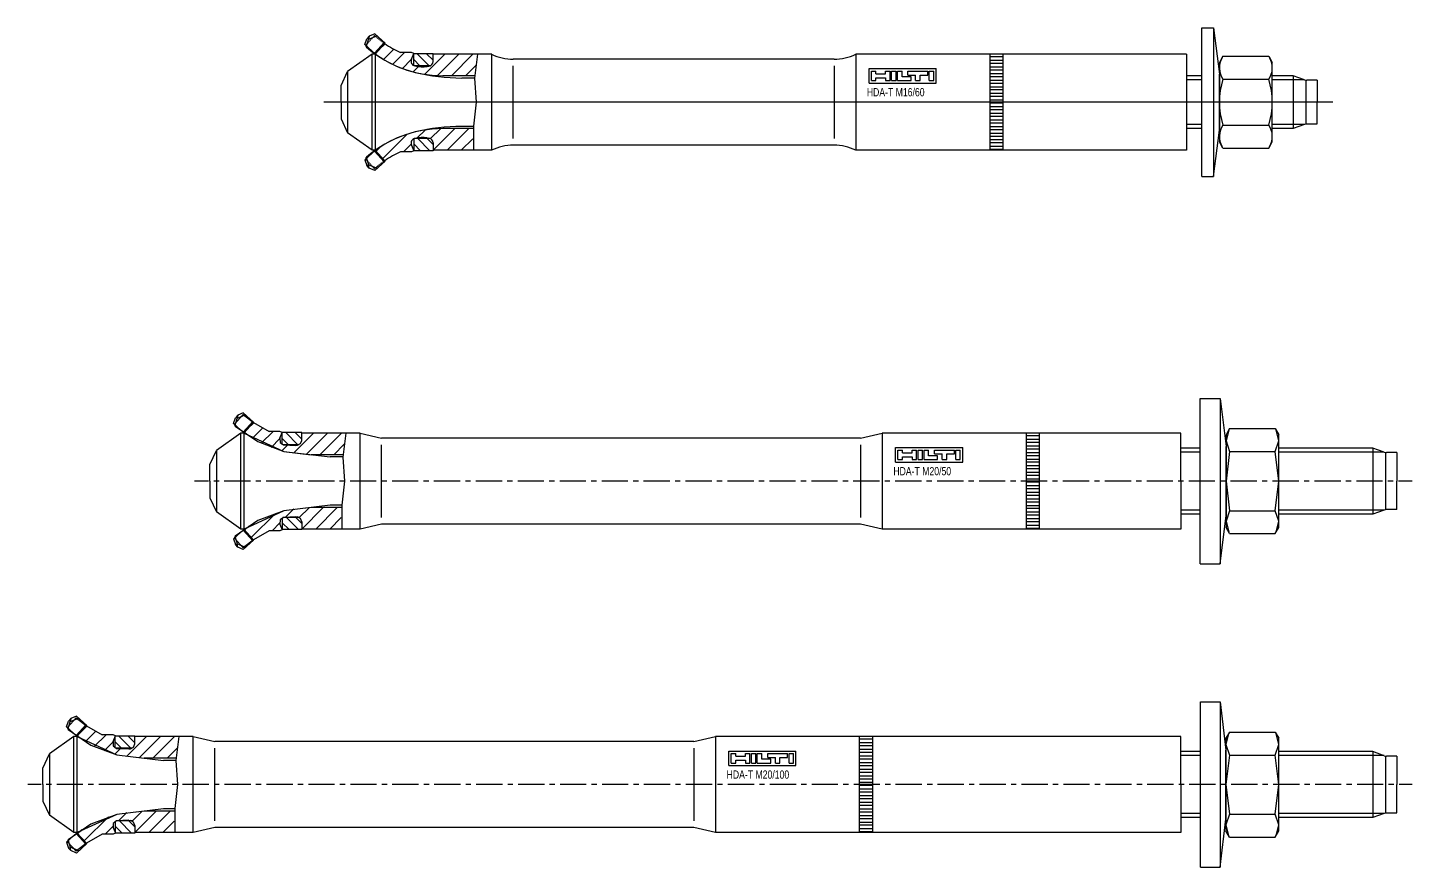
# Model space of a CAD drawing. Header units: millimetres. Extents: x 296 to 4896, y 152 to 3333.
# Drawn here: x 958.9 to 1377.3, y 2496.4 to 2750.1 of the extents above; entities that cross this region are included whole.
import ezdxf

# ---------------------------------------------------------------- set-up
doc = ezdxf.new("R2010")
doc.units = ezdxf.units.MM
doc.linetypes.add('CENTERLI', pattern=[1, 0.75, -0.0625, 0.125, -0.0625])
doc.linetypes.add('DASHED', pattern=[0.25, 0.15625, -0.09375])
for name, color, linetype in [('1', 1, 'DASHED'), ('2', 3, 'Continuous'), ('3', 4, 'Continuous'), ('33', 3, 'Continuous'), ('4', 2, 'Continuous')]:
    doc.layers.add(name, color=color, linetype=linetype)
doc.styles.get("Standard").update_dxf_attribs({"font": 'arial.ttf'})

# ---------------------------------------------------------------- blocks, each defined once
blk = doc.blocks.new('HDA-T M16-60')
at = {"layer": '1'}
for p, q in [((-284.89, 20.15), (-287.4, 17.36)), ((-287.49, -17.22), (-287.53, -17.1)), ((-284.89, -20.15), (-287.4, -17.36))]:
    blk.add_line(p, q, dxfattribs=at)
at = {"layer": '1', "linetype": 'CENTERLI'}
blk.add_line((4.65, 0), (-300.25, 0), dxfattribs=at)
at = {"layer": '1'}
for centre, radius, start, end in [((-287.03, 17.03), 0.5, 138, 167.0308), ((-264.31, 43), 30.75, 228, 235.2917), ((-287.03, -17.03), 0.5, 187.2018, 222), ((-264.31, -43), 30.75, 124.7083, 132)]:
    blk.add_arc(centre, radius, start, end, dxfattribs=at)
at = {"layer": '2'}
for p, q in [((-287.81, 17.41), (-287.27, 19.17)), ((-284.67, 14.58), (-287.81, 17.41)), ((-287.3, 16.95), (-286.68, 18.96)), ((-286.56, 19.96), (-287.27, 19.17)), ((-284.15, 20.04), (-286.68, 18.96)), ((-286.56, 19.96), (-286.68, 18.96)), ((-284.86, 20.68), (-286.56, 19.96)), ((-281.95, 18.05), (-284.89, 14.78)), ((-281.73, 17.85), (-284.86, 20.68)), ((-281.82, 17.72), (-284.69, 14.54)), ((-281.73, 17.85), (-284.67, 14.58)), ((-273.76, 15), (-277.03, 15)), ((-273.05, 14.71), (-273.76, 15)), ((-273.75, 12.97), (-273.05, 14.71)), ((-267.17, 14.65), (-273.07, 14.65)), ((-273.07, 11.09), (-273.07, 14.65)), ((-267.17, 12.32), (-267.17, 14.65)), ((-267.17, 12.32), (-267.17, 14.5)), ((-249.5, 14.5), (-267.17, 14.5)), ((-249.5, -14.5), (-249.5, 14.5)), ((-146.04, 13), (-242.97, 13)), ((-139.5, 14.5), (-139.5, -14.5)), ((-39.5, 14.5), (-139.5, 14.5)), ((-39.5, 14.5), (-39.5, -14.5)), ((-28.52, 13.86), (-29.59, 12)), ((-28.52, 13.86), (-14.66, 13.86)), ((-14.66, 13.86), (-13.59, 12)), ((-267.97, 11), (-272.92, 11)), ((-268.97, 10.77), (-268.47, 10.84)), ((-29.59, 12), (-29.59, -12)), ((-13.59, -12), (-13.59, 12)), ((-254.68, 8), (-264.31, 8)), ((-28.52, 6.93), (-14.66, 6.93)), ((-255.11, -8), (-264.31, -8)), ((-28.52, -6.93), (-14.66, -6.93)), ((-273.07, -11.09), (-273.07, -14.65)), ((-267.97, -11), (-272.92, -11)), ((-268.97, -10.77), (-268.47, -10.84)), ((-267.17, -12.32), (-267.17, -14.5)), ((-267.17, -12.32), (-267.17, -14.65)), ((-28.52, -13.86), (-29.59, -12)), ((-14.66, -13.86), (-13.59, -12)), ((-284.67, -14.58), (-287.81, -17.41)), ((-281.95, -18.05), (-284.89, -14.78)), ((-281.82, -17.72), (-284.69, -14.54)), ((-281.73, -17.85), (-284.67, -14.58)), ((-273.76, -15), (-277.03, -15)), ((-273.05, -14.71), (-273.76, -15)), ((-273.75, -12.97), (-273.05, -14.71)), ((-267.17, -14.65), (-273.07, -14.65)), ((-249.5, -14.5), (-267.17, -14.5)), ((-146.04, -13), (-242.97, -13)), ((-39.5, -14.5), (-139.5, -14.5)), ((-28.52, -13.86), (-14.66, -13.86)), ((-287.81, -17.41), (-287.27, -19.17)), ((-287.3, -16.95), (-286.68, -18.96)), ((-286.56, -19.96), (-287.27, -19.17)), ((-284.15, -20.04), (-286.68, -18.96)), ((-286.56, -19.96), (-286.68, -18.96)), ((-284.86, -20.68), (-286.56, -19.96)), ((-281.73, -17.85), (-284.86, -20.68))]:
    blk.add_line(p, q, dxfattribs=at)
for centre, radius, start, end in [((-287.03, 17.03), 0.5, 167.0308, 228.8304), ((-264.31, 43), 30.75, 235.2917, 245.5841), ((-264.31, 43), 35, 228.8304, 270), ((-272.36, 12.41), 1.5, 158, 256.4164), ((-242.97, 28), 15, 244.1581, 270), ((-146.04, 28), 15, 270, 295.8419), ((-23.52, 10.37), 6.07, 150, 214.5651), ((-19.66, 10.37), 6.07, 325.4349, 30), ((-270.36, 20.67), 10, 256.4164, 278), ((-268.67, 12.32), 1.5, 278, 0), ((-6.66, 0), 22.93, 162.412, 197.588), ((-36.52, 0), 22.93, 342.412, 17.588), ((-264.31, -43), 35, 90, 131.1696), ((-23.52, -10.37), 6.07, 145.4349, 210), ((-19.66, -10.37), 6.07, 330, 34.5651), ((-272.36, -12.41), 1.5, 103.5836, 202), ((-270.36, -20.67), 10, 82, 103.5836), ((-268.67, -12.32), 1.5, 0, 82), ((-287.03, -17.03), 0.5, 131.1696, 187.2018), ((-264.31, -43), 30.75, 114.4159, 124.7083), ((-242.97, -28), 15, 90, 115.8419), ((-146.04, -28), 15, 64.1581, 90)]:
    blk.add_arc(centre, radius, start, end, dxfattribs=at)
at = {"layer": '3', "color": 3}
for p, q in [((-34.89, 22.5), (-31.36, 22.5)), ((-34.89, -22.5), (-34.89, 22.5)), ((-31.36, 22.5), (-29.59, 8.42)), ((-31.36, 22.5), (-31.36, -22.5)), ((-29.59, -8.42), (-29.59, 8.42)), ((-31.36, -22.5), (-29.59, -8.42)), ((-34.89, -22.5), (-31.36, -22.5))]:
    blk.add_line(p, q, dxfattribs=at)
at = {"layer": '3', "color": 4}
for p, q in [((-99, 14.5), (-99, -14.5)), ((-95, 13.68), (-99, 13.68)), ((-99, 12.68), (-95, 12.68)), ((-95, 14.5), (-95, -14.5)), ((-95, 11.68), (-99, 11.68)), ((-99, 10.68), (-95, 10.68)), ((-95, 9.68), (-99, 9.68)), ((-99, 8.68), (-95, 8.68)), ((-95, 7.68), (-99, 7.68)), ((-99, 6.68), (-95, 6.68)), ((-95, 5.68), (-99, 5.68)), ((-99, 4.68), (-95, 4.68)), ((-95, 3.68), (-99, 3.68)), ((-99, 2.68), (-95, 2.68)), ((-95, 1.68), (-99, 1.68)), ((-99, 0.68), (-95, 0.68)), ((-95, -0.32), (-99, -0.32)), ((-99, -1.32), (-95, -1.32)), ((-95, -2.32), (-99, -2.32)), ((-99, -3.32), (-95, -3.32)), ((-95, -4.32), (-99, -4.32)), ((-99, -5.32), (-95, -5.32)), ((-95, -6.32), (-99, -6.32)), ((-99, -7.32), (-95, -7.32)), ((-95, -8.32), (-99, -8.32)), ((-99, -9.32), (-95, -9.32)), ((-95, -10.32), (-99, -10.32)), ((-99, -11.32), (-95, -11.32)), ((-95, -12.32), (-99, -12.32)), ((-99, -13.32), (-95, -13.32)), ((-95, -14.32), (-99, -14.32))]:
    blk.add_line(p, q, dxfattribs=at)
at = {"layer": '3'}
for p, q in [((-242.97, -11), (-242.97, 11)), ((-146.04, 11), (-146.04, -11))]:
    blk.add_line(p, q, dxfattribs=at)
at = {"layer": '3', "color": 1}
for p, q in [((-135.46, 10.14), (-115.17, 10.14)), ((-135.46, 5.77), (-135.46, 10.14)), ((-134.74, 9.41), (-133.37, 9.41)), ((-134.74, 6.5), (-134.74, 9.41)), ((-133.37, 8.55), (-133.37, 9.41)), ((-133.37, 8.55), (-130.45, 8.55)), ((-130.45, 8.55), (-130.45, 9.41)), ((-130.45, 9.41), (-129.08, 9.41)), ((-129.08, 6.5), (-129.08, 9.41)), ((-128.66, 6.5), (-128.66, 9.41)), ((-128.66, 9.41), (-127.29, 9.41)), ((-127.29, 6.5), (-127.29, 9.41)), ((-126.86, 6.5), (-126.86, 9.41)), ((-126.86, 9.41), (-125.49, 9.41)), ((-125.49, 7.69), (-125.49, 9.41)), ((-123.69, 8.21), (-123.69, 9.41)), ((-123.69, 9.41), (-117.69, 9.41)), ((-117.69, 8.21), (-117.69, 9.41)), ((-117.26, 6.5), (-117.26, 9.41)), ((-117.26, 9.41), (-115.89, 9.41)), ((-115.89, 6.5), (-115.89, 9.41)), ((-115.17, 5.77), (-115.17, 10.14)), ((-135.46, 5.77), (-115.17, 5.77)), ((-134.74, 6.5), (-133.37, 6.5)), ((-133.37, 7.35), (-130.45, 7.35)), ((-133.37, 6.5), (-133.37, 7.35)), ((-130.45, 7.35), (-130.45, 6.5)), ((-130.45, 6.5), (-129.08, 6.5)), ((-128.66, 6.5), (-127.29, 6.5)), ((-126.86, 6.5), (-122.75, 6.5)), ((-122.75, 7.69), (-125.49, 7.69)), ((-123.69, 8.21), (-121.38, 8.21)), ((-122.75, 6.5), (-122.75, 7.69)), ((-121.38, 6.5), (-121.38, 8.21)), ((-121.38, 6.5), (-120.01, 6.5)), ((-120.01, 8.21), (-117.69, 8.21)), ((-120.01, 6.5), (-120.01, 8.21)), ((-117.26, 6.5), (-115.89, 6.5))]:
    blk.add_line(p, q, dxfattribs=at)
at = {"layer": '3'}
blk.add_lwpolyline([(-253.83, 14.5), (-254.74, 7.25), (-254.23, -0.02), (-254.99, -7.22), (-254.99, -14.5)], dxfattribs=at)
at = {"layer": '33'}
for p, q in [((-285.63, 14.5), (-293.02, 9.25)), ((-285.63, -14.5), (-285.63, 14.5)), ((-284.63, 14.5), (-285.63, 14.5)), ((-284.63, -14.5), (-284.63, 14.5)), ((-295, 5), (-293.02, 9.25)), ((-293.02, 9.25), (-293.02, -9.25)), ((-295, 0), (-295, 5)), ((-254.74, 7.3), (-258.5, 7.3)), ((-34.89, 8), (-39.5, 8)), ((-7.31, 8), (-13.59, 8)), ((-7.31, 8), (-7.31, -8)), ((-3.83, 6.74), (-7.31, 8)), ((-3.5, 6.65), (-3.5, -6.65)), ((0, 6.61), (-3.15, 6.61)), ((0, 6.61), (0, 0)), ((-295, 0), (-295, -5)), ((0, -6.57), (0, 0)), ((-295, -5), (-293.02, -9.25)), ((-255, -7.3), (-258.5, -7.3)), ((-34.89, -8), (-39.5, -8)), ((-7.31, -8), (-13.59, -8)), ((-3.83, -6.74), (-7.31, -8)), ((0, -6.62), (-3.15, -6.62)), ((-285.63, -14.5), (-293.02, -9.25)), ((-284.63, -14.5), (-285.63, -14.5))]:
    blk.add_line(p, q, dxfattribs=at)
at = {"layer": '33', "color": 1}
for p, q in [((-34.89, 6.77), (-39.5, 6.77)), ((-3.93, 6.77), (-13.59, 6.77)), ((-34.89, -6.77), (-39.5, -6.77)), ((-3.93, -6.77), (-13.59, -6.77))]:
    blk.add_line(p, q, dxfattribs=at)
at = {"layer": '33'}
for centre, radius, start, end in [((-264.31, 43), 35, 234.5168, 256.2709), ((-257.84, 72.3), 65, 256.8542, 269.4167), ((-3.15, 8.61), 2, 250, 270), ((-257.84, -72.3), 65, 90.5833, 103.1458), ((-3.15, -8.62), 2, 90, 110), ((-264.31, -43), 35, 103.7291, 125.4832)]:
    blk.add_arc(centre, radius, start, end, dxfattribs=at)
at = {"layer": '4'}
for p, q in [((-281.71, 17.64), (-283.57, 15.78)), ((-282.19, 12.92), (-279.07, 16.04)), ((-275.87, 15), (-279.42, 11.45)), ((-276.44, 10.18), (-273.78, 12.85)), ((-271.18, 11), (-273.07, 12.89)), ((-272, 14.65), (-268.25, 10.9)), ((-269.71, 8.43), (-263.64, 14.5)), ((-267.17, 12.65), (-269.17, 14.65)), ((-259.4, 14.5), (-265.84, 8.05)), ((-261.65, 8), (-255.15, 14.5)), ((-271.62, 10.76), (-273.21, 9.17)), ((-254.29, 11.12), (-257.41, 8)), ((-267.94, -11.02), (-264.95, -8.02)), ((-260.68, -8), (-267.17, -14.49)), ((-262.94, -14.5), (-256.44, -8)), ((-282.44, -17.03), (-275.15, -9.74)), ((-269.58, -8.41), (-271.99, -10.82)), ((-271.81, -11), (-268.16, -14.65)), ((-267.17, -12.81), (-269.08, -10.9)), ((-255.24, -11.04), (-258.7, -14.5)), ((-283.21, -13.56), (-284.45, -14.8)), ((-273.82, -12.65), (-276.17, -15)), ((-270.99, -14.65), (-273.07, -12.56))]:
    blk.add_line(p, q, dxfattribs=at)
at = {"layer": '3', "color": 4, "width": 0.75}
blk.add_text('HDA-T M16/60', height=2.5, dxfattribs=at).set_placement((-136.14, 1.77))
blk = doc.blocks.new('HDA-T M20-50')
at = {"layer": '1', "linetype": 'CENTERLI'}
for points in [[(-359.13, 0), (-363.33, 0)], [(-355.96, 0), (-357.54, 0)], [(-346.45, 0), (-354.37, 0)], [(-343.29, 0), (-344.88, 0)], [(-333.79, 0), (-341.71, 0)], [(-330.61, 0), (-332.2, 0)], [(-321.11, 0), (-329.03, 0)], [(-317.95, 0), (-319.52, 0)], [(-308.44, 0), (-316.36, 0)], [(-305.27, 0), (-306.86, 0)], [(-295.77, 0), (-303.69, 0)], [(-292.61, 0), (-294.18, 0)], [(-283.1, 0), (-291.02, 0)], [(-279.93, 0), (-281.51, 0)], [(-270.42, 0), (-278.34, 0)], [(-267.26, 0), (-268.84, 0)], [(-257.76, 0), (-265.68, 0)], [(-254.59, 0), (-256.17, 0)], [(-245.08, 0), (-253, 0)], [(-241.91, 0), (-243.49, 0)], [(-232.41, 0), (-240.33, 0)], [(-229.24, 0), (-230.83, 0)], [(-219.74, 0), (-227.66, 0)], [(-216.57, 0), (-218.15, 0)], [(-207.07, 0), (-214.99, 0)], [(-203.9, 0), (-205.49, 0)], [(-194.39, 0), (-202.31, 0)], [(-191.22, 0), (-192.81, 0)], [(-181.72, 0), (-189.65, 0)], [(-178.56, 0), (-180.14, 0)], [(-169.05, 0), (-176.97, 0)], [(-165.88, 0), (-167.47, 0)], [(-156.37, 0), (-164.29, 0)], [(-153.21, 0), (-154.8, 0)], [(-143.71, 0), (-151.63, 0)], [(-140.54, 0), (-142.12, 0)], [(-131.03, 0), (-138.95, 0)], [(-127.87, 0), (-129.46, 0)], [(-118.37, 0), (-126.29, 0)], [(-115.19, 0), (-116.78, 0)], [(-102.53, 0), (-104.1, 0)], [(-93.02, 0), (-100.94, 0)], [(-89.85, 0), (-91.44, 0)], [(-80.35, 0), (-88.26, 0)], [(-77.19, 0), (-78.76, 0)], [(-67.68, 0), (-75.6, 0)], [(-64.51, 0), (-66.09, 0)], [(-55, 0), (-62.92, 0)], [(-51.84, 0), (-53.42, 0)], [(-42.34, 0), (-50.26, 0)], [(-39.17, 0), (-40.75, 0)], [(-29.66, 0), (-37.58, 0)], [(-26.49, 0), (-28.07, 0)], [(-16.99, 0), (-24.91, 0)], [(-13.82, 0), (-15.41, 0)], [(-4.32, 0), (-12.24, 0)], [(-1.14, 0), (-2.73, 0)], [(4.64, 0), (0.43, 0)]]:
    blk.add_lwpolyline(points, dxfattribs=at)
at = {"layer": '2'}
for points in [[(-59.42, -25), (-59.42, 24.99)], [(-59.42, 24.99), (-53.43, 24.99)], [(-53.43, 24.99), (-53.43, -25)], [(-53.43, 24.99), (-51.65, 10.41)], [(-351.57, 17.4), (-351.03, 19.17)], [(-348.43, 14.57), (-351.57, 17.4)], [(-351.16, 17.35), (-351.27, 17.13)], [(-351.27, 17.13), (-351.12, 16.65)], [(-348.66, 20.13), (-351.16, 17.35)], [(-351.06, 16.93), (-350.45, 18.95)], [(-350.33, 19.94), (-351.03, 19.17)], [(-347.92, 20.02), (-350.45, 18.95)], [(-350.33, 19.94), (-350.45, 18.95)], [(-348.62, 20.67), (-350.33, 19.94)], [(-348.66, 20.13), (-345.59, 17.71)], [(-345.72, 18.04), (-348.66, 14.78)], [(-345.5, 17.84), (-348.62, 20.67)], [(-345.59, 17.71), (-348.46, 14.53)], [(-345.5, 17.84), (-348.43, 14.57)], [(-345.59, 17.71), (-340.81, 14.99)], [(-349.4, 14.49), (-356.77, 9.24)], [(-351.12, 16.65), (-344.22, 11.93), (-336.41, 8.99), (-328.12, 7.99)], [(-349.4, -14.5), (-349.4, 14.49)], [(-348.4, 14.49), (-349.4, 14.49)], [(-348.4, -14.5), (-348.4, 14.49)], [(-348.4, 14.49), (-336.41, 8.99)], [(-337.56, 14.99), (-340.81, 14.99)], [(-336.84, 14.7), (-337.56, 14.99)], [(-337.54, 12.96), (-336.84, 14.7)], [(-337.54, 12.96), (-337.48, 11.71), (-336.51, 10.94)], [(-330.98, 14.65), (-336.86, 14.65)], [(-336.86, 11.08), (-336.86, 14.65)], [(-330.98, 12.32), (-330.98, 14.65)], [(-313.35, 14.49), (-330.98, 14.49)], [(-330.98, 12.32), (-330.98, 14.49)], [(-313.35, -14.5), (-313.35, 14.49)], [(-313.35, 14.49), (-306.82, 12.99)], [(-162.08, 12.99), (-306.82, 12.99)], [(-162.08, 12.99), (-155.55, 14.49)], [(-155.55, 14.49), (-155.55, -14.5)], [(-65.3, 14.49), (-155.55, 14.49)], [(-65.3, 0), (-65.3, 14.49)], [(-50.59, 15.85), (-51.65, 13.99)], [(-50.84, 15.4), (-51.65, 12.13), (-50.59, 8.92)], [(-51.65, 13.99), (-51.65, -14)], [(-50.59, 15.85), (-36.76, 15.85)], [(-36.76, 15.85), (-35.69, 13.99)], [(-36.76, 8.92), (-35.69, 12.13), (-36.51, 15.4)], [(-35.69, -14), (-35.69, 13.99)], [(-358.75, 5), (-356.77, 9.24)], [(-356.77, 9.24), (-356.77, -9.25)], [(-331.77, 11), (-336.71, 11)], [(-336.51, 10.94), (-332.77, 10.76)], [(-336.41, 8.99), (-322.33, 7.3)], [(-332.77, 10.76), (-332.27, 10.83)], [(-332.27, 10.83), (-331.34, 11.33), (-330.98, 12.32)], [(-59.42, 9.99), (-65.3, 9.99)], [(-51.65, -10.42), (-51.65, 10.41)], [(-50.59, 8.92), (-51.65, 0), (-50.59, -8.93)], [(-50.59, 8.92), (-36.76, 8.92)], [(-36.76, -8.93), (-35.69, 0), (-36.76, 8.92)], [(-7.29, 9.99), (-35.69, 9.99)], [(-7.29, 9.99), (-7.29, -10.01)], [(-3.82, 8.73), (-7.29, 9.99)], [(-3.82, 8.73), (-3.14, 8.61)], [(-3.49, 8.63), (-3.49, -8.65)], [(0, 8.61), (-3.14, 8.61)], [(0, 8.61), (0, 0)], [(-358.75, 0), (-358.75, 5)], [(-318.51, 7.99), (-328.12, 7.99)], [(-318.57, 7.3), (-322.33, 7.3)], [(-358.75, 0), (-358.75, -5.01)], [(-65.3, 0), (-65.3, -14.5)], [(0, -8.56), (0, 0)], [(-358.75, -5.01), (-356.77, -9.25)], [(-328.12, -8), (-336.41, -9), (-344.22, -11.94), (-351.12, -16.65)], [(-322.33, -7.3), (-336.41, -9)], [(-318.94, -8), (-328.12, -8)], [(-318.83, -7.3), (-322.33, -7.3)], [(-349.4, -14.5), (-356.77, -9.25)], [(-336.41, -9), (-348.4, -14.5)], [(-336.51, -10.95), (-337.48, -11.72), (-337.54, -12.96)], [(-336.86, -11.09), (-336.86, -14.65)], [(-331.77, -11), (-336.71, -11)], [(-332.77, -10.77), (-336.51, -10.95)], [(-332.77, -10.77), (-332.27, -10.84)], [(-330.98, -12.32), (-331.34, -11.34), (-332.27, -10.84)], [(-330.98, -12.32), (-330.98, -14.65)], [(-330.98, -12.32), (-330.98, -14.5)], [(-59.42, -10.01), (-65.3, -10.01)], [(-53.43, -25), (-51.65, -10.42)], [(-50.59, -8.93), (-51.65, -12.13), (-50.84, -15.41)], [(-50.59, -8.93), (-36.76, -8.93)], [(-36.51, -15.41), (-35.69, -12.13), (-36.76, -8.93)], [(-7.29, -10.01), (-35.69, -10.01)], [(-3.82, -8.74), (-7.29, -10.01)], [(-3.14, -8.62), (-3.82, -8.74)], [(0, -8.62), (-3.14, -8.62)], [(-348.43, -14.59), (-351.57, -17.4)], [(-351.12, -16.65), (-351.28, -17.09)], [(-348.4, -14.5), (-349.4, -14.5)], [(-345.72, -18.06), (-348.66, -14.79)], [(-345.59, -17.72), (-348.46, -14.54)], [(-345.5, -17.85), (-348.43, -14.59)], [(-346.99, -13.56), (-348.22, -14.8)], [(-340.81, -15), (-345.59, -17.72)], [(-337.56, -15), (-340.81, -15)], [(-336.84, -14.72), (-337.56, -15)], [(-337.54, -12.96), (-336.84, -14.72)], [(-330.98, -14.65), (-336.86, -14.65)], [(-313.35, -14.5), (-330.98, -14.5)], [(-306.82, -13), (-313.35, -14.5)], [(-162.08, -13), (-306.82, -13)], [(-155.55, -14.5), (-162.08, -13)], [(-65.3, -14.5), (-155.55, -14.5)], [(-50.59, -15.86), (-51.65, -14)], [(-50.59, -15.86), (-36.76, -15.86)], [(-36.76, -15.86), (-35.69, -14)], [(-351.57, -17.4), (-351.03, -19.17)], [(-351.25, -17.22), (-351.29, -17.1)], [(-351.28, -17.09), (-351.16, -17.36)], [(-348.66, -20.14), (-351.16, -17.36)], [(-351.06, -16.95), (-350.45, -18.96)], [(-350.33, -19.95), (-351.03, -19.17)], [(-350.33, -19.95), (-350.45, -18.96)], [(-347.92, -20.04), (-350.45, -18.96)], [(-348.62, -20.68), (-350.33, -19.95)], [(-345.59, -17.72), (-348.66, -20.14)], [(-345.5, -17.85), (-348.62, -20.68)], [(-59.42, -25), (-53.43, -25)]]:
    blk.add_lwpolyline(points, dxfattribs=at)
at = {"layer": '3', "color": 1}
for p, q in [((-151.52, 10.13), (-131.22, 10.13)), ((-151.52, 5.76), (-151.52, 10.13)), ((-150.79, 9.4), (-149.42, 9.4)), ((-150.79, 6.49), (-150.79, 9.4)), ((-149.42, 8.54), (-149.42, 9.4)), ((-149.42, 8.54), (-146.51, 8.54)), ((-146.51, 8.54), (-146.51, 9.4)), ((-146.51, 9.4), (-145.14, 9.4)), ((-145.14, 6.49), (-145.14, 9.4)), ((-144.71, 6.49), (-144.71, 9.4)), ((-144.71, 9.4), (-143.34, 9.4)), ((-143.34, 6.49), (-143.34, 9.4)), ((-142.91, 6.49), (-142.91, 9.4)), ((-142.91, 9.4), (-141.54, 9.4)), ((-141.54, 7.68), (-141.54, 9.4)), ((-139.74, 8.2), (-139.74, 9.4)), ((-139.74, 9.4), (-133.75, 9.4)), ((-133.75, 8.2), (-133.75, 9.4)), ((-133.32, 6.49), (-133.32, 9.4)), ((-133.32, 9.4), (-131.95, 9.4)), ((-131.95, 6.49), (-131.95, 9.4)), ((-131.22, 5.76), (-131.22, 10.13)), ((-151.52, 5.76), (-131.22, 5.76)), ((-150.79, 6.49), (-149.42, 6.49)), ((-149.42, 7.34), (-146.51, 7.34)), ((-149.42, 6.49), (-149.42, 7.34)), ((-146.51, 7.34), (-146.51, 6.49)), ((-146.51, 6.49), (-145.14, 6.49)), ((-144.71, 6.49), (-143.34, 6.49)), ((-142.91, 6.49), (-138.8, 6.49)), ((-138.8, 7.68), (-141.54, 7.68)), ((-139.74, 8.2), (-137.43, 8.2)), ((-138.8, 6.49), (-138.8, 7.68)), ((-137.43, 6.49), (-137.43, 8.2)), ((-137.43, 6.49), (-136.06, 6.49)), ((-136.06, 8.2), (-133.75, 8.2)), ((-136.06, 6.49), (-136.06, 8.2)), ((-133.32, 6.49), (-131.95, 6.49))]:
    blk.add_line(p, q, dxfattribs=at)
at = {"layer": '3'}
for points in [[(-317.66, 14.49), (-318.58, 7.25)], [(-306.82, -11), (-306.82, 11)], [(-162.08, 11), (-162.08, -11)], [(-318.58, 7.25), (-318.07, -0.02)], [(-318.07, -0.02), (-318.82, -7.22)], [(-318.82, -7.22), (-318.82, -14.5)]]:
    blk.add_lwpolyline(points, dxfattribs=at)
at = {"layer": '3', "color": 4}
for points in [[(-112.09, 14.49), (-112.09, -14.5)], [(-108.1, 13.67), (-112.09, 13.67)], [(-112.09, 12.68), (-108.1, 12.68)], [(-108.1, 14.49), (-108.1, -14.5)], [(-108.1, 11.68), (-112.09, 11.68)], [(-112.09, 10.67), (-108.1, 10.67)], [(-108.1, 9.67), (-112.09, 9.67)], [(-112.09, 8.67), (-108.1, 8.67)], [(-108.1, 7.67), (-112.09, 7.67)], [(-112.09, 6.68), (-108.1, 6.68)], [(-108.1, 5.68), (-112.09, 5.68)], [(-112.09, 4.68), (-108.1, 4.68)], [(-105.69, 0), (-113.61, 0)], [(-108.1, 3.67), (-112.09, 3.67)], [(-112.09, 2.67), (-108.1, 2.67)], [(-108.1, 1.68), (-112.09, 1.68)], [(-112.09, 0.68), (-108.1, 0.68)], [(-108.1, -0.32), (-112.09, -0.32)], [(-112.09, -1.32), (-108.1, -1.32)], [(-108.1, -2.33), (-112.09, -2.33)], [(-112.09, -3.33), (-108.1, -3.33)], [(-108.1, -4.32), (-112.09, -4.32)], [(-112.09, -5.32), (-108.1, -5.32)], [(-108.1, -6.32), (-112.09, -6.32)], [(-112.09, -7.32), (-108.1, -7.32)], [(-108.1, -8.32), (-112.09, -8.32)], [(-112.09, -9.31), (-108.1, -9.31)], [(-108.1, -10.32), (-112.09, -10.32)], [(-112.09, -11.32), (-108.1, -11.32)], [(-108.1, -12.32), (-112.09, -12.32)], [(-112.09, -13.32), (-108.1, -13.32)], [(-108.1, -14.32), (-112.09, -14.32)]]:
    blk.add_lwpolyline(points, dxfattribs=at)
at = {"layer": '33', "color": 1}
for points in [[(-59.42, 8.77), (-65.3, 8.77)], [(-3.91, 8.77), (-35.69, 8.77)], [(-59.42, -8.78), (-65.3, -8.78)], [(-3.91, -8.78), (-35.69, -8.78)]]:
    blk.add_lwpolyline(points, dxfattribs=at)
at = {"layer": '4'}
for points in [[(-345.47, 17.64), (-347.35, 15.77)], [(-345.95, 12.92), (-342.85, 16.03)], [(-339.65, 14.99), (-343.2, 11.44)], [(-340.23, 10.17), (-337.57, 12.83)], [(-334.98, 11), (-336.86, 12.88)], [(-335.8, 14.65), (-332.06, 10.89)], [(-333.5, 8.42), (-327.45, 14.49)], [(-330.98, 12.64), (-332.98, 14.65)], [(-323.22, 14.49), (-329.65, 8.05)], [(-325.47, 7.99), (-318.99, 14.49)], [(-335.42, 10.75), (-337.01, 9.16)], [(-318.12, 11.12), (-321.24, 7.99)], [(-331.75, -11.02), (-328.75, -8.03)], [(-324.5, -8), (-330.98, -14.49)], [(-326.75, -14.5), (-320.27, -8)], [(-346.21, -17.03), (-338.94, -9.74)], [(-333.38, -8.41), (-335.78, -10.82)], [(-335.6, -11), (-331.96, -14.65)], [(-330.98, -12.81), (-332.88, -10.9)], [(-319.07, -11.04), (-322.52, -14.5)], [(-337.61, -12.65), (-339.95, -15)], [(-334.79, -14.65), (-336.86, -12.57)]]:
    blk.add_lwpolyline(points, dxfattribs=at)
at = {"layer": '3', "color": 4, "width": 0.75}
blk.add_text('HDA-T M20/50', height=2.5, dxfattribs=at).set_placement((-152.19, 1.76))
blk = doc.blocks.new('HDA-T M20-100')
at = {"layer": '1', "linetype": 'CENTERLI'}
for points in [[(-409.76, 0), (-413.79, 0)], [(-406.6, 0), (-408.18, 0)], [(-397.09, 0), (-405.01, 0)], [(-393.92, 0), (-395.5, 0)], [(-384.42, 0), (-392.33, 0)], [(-381.25, 0), (-382.83, 0)], [(-371.74, 0), (-379.66, 0)], [(-368.57, 0), (-370.15, 0)], [(-359.06, 0), (-366.98, 0)], [(-355.89, 0), (-357.47, 0)], [(-346.39, 0), (-354.3, 0)], [(-343.22, 0), (-344.81, 0)], [(-333.71, 0), (-341.64, 0)], [(-330.54, 0), (-332.13, 0)], [(-321.03, 0), (-328.96, 0)], [(-317.86, 0), (-319.45, 0)], [(-308.35, 0), (-316.28, 0)], [(-305.2, 0), (-306.77, 0)], [(-295.69, 0), (-303.61, 0)], [(-292.52, 0), (-294.1, 0)], [(-283.01, 0), (-290.93, 0)], [(-279.84, 0), (-281.42, 0)], [(-270.33, 0), (-278.25, 0)], [(-267.16, 0), (-268.74, 0)], [(-257.66, 0), (-265.57, 0)], [(-254.49, 0), (-256.08, 0)], [(-244.98, 0), (-252.91, 0)], [(-241.81, 0), (-243.4, 0)], [(-232.3, 0), (-240.23, 0)], [(-229.13, 0), (-230.72, 0)], [(-219.64, 0), (-227.55, 0)], [(-216.47, 0), (-218.05, 0)], [(-206.96, 0), (-214.88, 0)], [(-203.79, 0), (-205.37, 0)], [(-194.28, 0), (-202.2, 0)], [(-191.11, 0), (-192.69, 0)], [(-181.61, 0), (-189.52, 0)], [(-178.44, 0), (-180.03, 0)], [(-168.93, 0), (-176.86, 0)], [(-165.76, 0), (-167.35, 0)], [(-153.08, 0), (-154.67, 0)], [(-143.57, 0), (-151.5, 0)], [(-140.4, 0), (-141.99, 0)], [(-130.91, 0), (-138.83, 0)], [(-127.74, 0), (-129.32, 0)], [(-118.23, 0), (-126.15, 0)], [(-115.06, 0), (-116.64, 0)], [(-105.55, 0), (-113.47, 0)], [(-102.38, 0), (-103.96, 0)], [(-92.88, 0), (-100.79, 0)], [(-89.71, 0), (-91.3, 0)], [(-80.2, 0), (-88.13, 0)], [(-77.03, 0), (-78.62, 0)], [(-67.52, 0), (-75.45, 0)], [(-64.35, 0), (-65.94, 0)], [(-54.86, 0), (-62.77, 0)], [(-51.69, 0), (-53.27, 0)], [(-42.18, 0), (-50.1, 0)], [(-39.01, 0), (-40.59, 0)], [(-29.5, 0), (-37.42, 0)], [(-26.33, 0), (-27.91, 0)], [(-16.82, 0), (-24.74, 0)], [(-13.66, 0), (-15.25, 0)], [(-4.15, 0), (-12.08, 0)], [(-0.98, 0), (-2.57, 0)], [(4.63, 0), (0.6, 0)]]:
    blk.add_lwpolyline(points, dxfattribs=at)
at = {"layer": '2'}
for points in [[(-59.42, -24.98), (-59.42, 25)], [(-59.42, 25), (-53.45, 25)], [(-53.45, 25), (-53.45, -24.98)], [(-53.45, 25), (-51.67, 10.42)], [(-402.03, 17.41), (-401.49, 19.17)], [(-398.9, 14.59), (-402.03, 17.41)], [(-401.63, 17.37), (-401.73, 17.14)], [(-401.73, 17.14), (-401.57, 16.66)], [(-399.11, 20.15), (-401.63, 17.37)], [(-401.52, 16.95), (-400.91, 18.97)], [(-400.79, 19.96), (-401.49, 19.17)], [(-398.39, 20.04), (-400.91, 18.97)], [(-400.79, 19.96), (-400.91, 18.97)], [(-399.09, 20.67), (-400.79, 19.96)], [(-396.19, 18.05), (-399.13, 14.79)], [(-399.11, 20.15), (-396.05, 17.73)], [(-395.96, 17.85), (-399.09, 20.67)], [(-396.06, 17.72), (-398.91, 14.55)], [(-395.96, 17.85), (-398.9, 14.59)], [(-395.94, 17.65), (-397.8, 15.78)], [(-396.05, 17.73), (-391.27, 15)], [(-399.85, 14.51), (-407.23, 9.25)], [(-401.57, 16.66), (-394.68, 11.94), (-386.86, 9), (-378.58, 8.01)], [(-399.85, -14.49), (-399.85, 14.51)], [(-398.86, 14.51), (-399.85, 14.51)], [(-398.86, -14.49), (-398.86, 14.51)], [(-398.86, 14.51), (-386.88, 9)], [(-388.01, 15), (-391.27, 15)], [(-387.29, 14.71), (-388.01, 15)], [(-388.01, 12.98), (-387.29, 14.71)], [(-388.01, 12.98), (-387.94, 11.73), (-386.97, 10.95)], [(-381.44, 14.65), (-387.32, 14.65)], [(-387.32, 11.09), (-387.32, 14.65)], [(-381.44, 12.33), (-381.44, 14.65)], [(-363.8, 14.51), (-381.44, 14.51)], [(-381.44, 12.33), (-381.44, 14.51)], [(-363.8, -14.49), (-363.8, 14.51)], [(-363.8, 14.51), (-357.27, 13)], [(-212.48, 13), (-357.27, 13)], [(-212.48, 13), (-205.95, 14.51)], [(-205.95, 14.51), (-205.95, -14.49)], [(-65.32, 14.51), (-205.95, 14.51)], [(-65.32, 0), (-65.32, 14.51)], [(-50.6, 15.86), (-51.67, 14.01)], [(-50.87, 15.41), (-51.67, 12.13), (-50.6, 8.93)], [(-51.67, 14.01), (-51.67, -14)], [(-50.6, 15.86), (-36.78, 15.86)], [(-36.78, 15.86), (-35.7, 14.01)], [(-36.78, 8.93), (-35.7, 12.13), (-36.52, 15.41)], [(-35.7, -14), (-35.7, 14.01)], [(-409.21, 5.01), (-407.23, 9.25)], [(-407.23, 9.25), (-407.23, -9.24)], [(-382.23, 11), (-387.17, 11)], [(-386.97, 10.95), (-383.24, 10.77)], [(-386.88, 9), (-372.77, 7.31)], [(-383.24, 10.77), (-382.73, 10.84)], [(-382.73, 10.84), (-381.8, 11.34), (-381.44, 12.33)], [(-59.42, 10.01), (-65.32, 10.01)], [(-51.67, -10.41), (-51.67, 10.42)], [(-50.6, 8.93), (-51.67, 0), (-50.6, -8.92)], [(-50.6, 8.93), (-36.78, 8.93)], [(-36.78, -8.92), (-35.7, 0), (-36.78, 8.93)], [(-7.29, 10.01), (-35.7, 10.01)], [(-7.29, 10.01), (-7.29, -9.99)], [(-3.83, 8.74), (-7.29, 10.01)], [(-3.83, 8.74), (-3.14, 8.62)], [(-3.49, 8.65), (-3.49, -8.64)], [(0, 8.62), (-3.14, 8.62)], [(0, 8.62), (0, 0)], [(-409.21, 0), (-409.21, 5.01)], [(-368.96, 8.01), (-378.58, 8.01)], [(-369.03, 7.31), (-372.77, 7.31)], [(-409.21, 0), (-409.21, -5)], [(-65.32, 0), (-65.32, -14.49)], [(0, -8.56), (0, 0)], [(-409.21, -5), (-407.23, -9.24)], [(-378.58, -7.99), (-386.86, -8.99), (-394.68, -11.93), (-401.57, -16.64)], [(-372.77, -7.29), (-386.88, -8.99)], [(-369.4, -7.99), (-378.58, -7.99)], [(-369.29, -7.29), (-372.77, -7.29)], [(-399.85, -14.49), (-407.23, -9.24)], [(-386.88, -8.99), (-398.86, -14.49)], [(-386.97, -10.95), (-387.94, -11.71), (-388.01, -12.96)], [(-387.32, -11.08), (-387.32, -14.64)], [(-382.23, -10.99), (-387.17, -10.99)], [(-383.24, -10.76), (-386.97, -10.95)], [(-383.24, -10.76), (-382.73, -10.83)], [(-381.44, -12.32), (-381.8, -11.34), (-382.73, -10.83)], [(-381.44, -12.32), (-381.44, -14.64)], [(-381.44, -12.32), (-381.44, -14.49)], [(-59.42, -9.99), (-65.32, -9.99)], [(-53.45, -24.98), (-51.67, -10.41)], [(-50.6, -8.92), (-51.67, -12.13), (-50.87, -15.41)], [(-50.6, -8.92), (-36.78, -8.92)], [(-36.52, -15.41), (-35.7, -12.13), (-36.78, -8.92)], [(-7.29, -9.99), (-35.7, -9.99)], [(-3.83, -8.73), (-7.29, -9.99)], [(-3.14, -8.61), (-3.83, -8.73)], [(0, -8.61), (-3.14, -8.61)], [(-398.9, -14.57), (-402.03, -17.39)], [(-401.57, -16.64), (-401.75, -17.09)], [(-398.86, -14.49), (-399.85, -14.49)], [(-396.19, -18.04), (-399.13, -14.78)], [(-396.06, -17.72), (-398.91, -14.53)], [(-395.96, -17.84), (-398.9, -14.57)], [(-397.45, -13.55), (-398.68, -14.79)], [(-391.27, -14.99), (-396.05, -17.72)], [(-388.01, -14.99), (-391.27, -14.99)], [(-388.01, -12.96), (-387.29, -14.71)], [(-387.29, -14.71), (-388.01, -14.99)], [(-381.44, -14.64), (-387.32, -14.64)], [(-363.8, -14.49), (-381.44, -14.49)], [(-357.27, -12.99), (-363.8, -14.49)], [(-212.48, -12.99), (-357.27, -12.99)], [(-205.95, -14.49), (-212.48, -12.99)], [(-65.32, -14.49), (-205.95, -14.49)], [(-50.6, -15.85), (-51.67, -14)], [(-50.6, -15.85), (-36.78, -15.85)], [(-36.78, -15.85), (-35.7, -14)], [(-402.03, -17.39), (-401.49, -19.17)], [(-401.71, -17.21), (-401.76, -17.1)], [(-401.75, -17.09), (-401.63, -17.35)], [(-399.11, -20.13), (-401.63, -17.35)], [(-401.52, -16.94), (-400.91, -18.95)], [(-400.79, -19.95), (-401.49, -19.17)], [(-400.79, -19.95), (-400.91, -18.95)], [(-398.39, -20.03), (-400.91, -18.95)], [(-399.09, -20.67), (-400.79, -19.95)], [(-396.05, -17.72), (-399.11, -20.13)], [(-395.96, -17.84), (-399.09, -20.67)], [(-59.42, -24.98), (-53.45, -24.98)]]:
    blk.add_lwpolyline(points, dxfattribs=at)
at = {"layer": '3', "color": 1}
for p, q in [((-201.92, 10.14), (-181.62, 10.14)), ((-201.92, 5.77), (-201.92, 10.14)), ((-201.19, 9.41), (-199.82, 9.41)), ((-201.19, 6.5), (-201.19, 9.41)), ((-199.82, 8.56), (-199.82, 9.41)), ((-199.82, 8.56), (-196.91, 8.56)), ((-196.91, 8.56), (-196.91, 9.41)), ((-196.91, 9.41), (-195.54, 9.41)), ((-195.54, 6.5), (-195.54, 9.41)), ((-195.11, 6.5), (-195.11, 9.41)), ((-195.11, 9.41), (-193.74, 9.41)), ((-193.74, 6.5), (-193.74, 9.41)), ((-193.31, 6.5), (-193.31, 9.41)), ((-193.31, 9.41), (-191.94, 9.41)), ((-191.94, 7.7), (-191.94, 9.41)), ((-190.14, 8.21), (-190.14, 9.41)), ((-190.14, 9.41), (-184.14, 9.41)), ((-184.14, 8.21), (-184.14, 9.41)), ((-183.72, 6.5), (-183.72, 9.41)), ((-183.72, 9.41), (-182.35, 9.41)), ((-182.35, 6.5), (-182.35, 9.41)), ((-181.62, 5.77), (-181.62, 10.14)), ((-201.92, 5.77), (-181.62, 5.77)), ((-201.19, 6.5), (-199.82, 6.5)), ((-199.82, 7.36), (-196.91, 7.36)), ((-199.82, 6.5), (-199.82, 7.36)), ((-196.91, 7.36), (-196.91, 6.5)), ((-196.91, 6.5), (-195.54, 6.5)), ((-195.11, 6.5), (-193.74, 6.5)), ((-193.31, 6.5), (-189.2, 6.5)), ((-189.2, 7.7), (-191.94, 7.7)), ((-190.14, 8.21), (-187.83, 8.21)), ((-189.2, 6.5), (-189.2, 7.7)), ((-187.83, 6.5), (-187.83, 8.21)), ((-187.83, 6.5), (-186.46, 6.5)), ((-186.46, 8.21), (-184.14, 8.21)), ((-186.46, 6.5), (-186.46, 8.21)), ((-183.72, 6.5), (-182.35, 6.5))]:
    blk.add_line(p, q, dxfattribs=at)
at = {"layer": '3'}
for points in [[(-368.11, 14.51), (-369.03, 7.25)], [(-357.27, -10.99), (-357.27, 11)], [(-212.48, 11), (-212.48, -10.99)], [(-369.03, 7.25), (-368.52, -0.01)], [(-368.52, -0.01), (-369.28, -7.21)], [(-369.28, -7.21), (-369.28, -14.49)]]:
    blk.add_lwpolyline(points, dxfattribs=at)
at = {"layer": '3', "color": 4}
for points in [[(-162.48, 14.51), (-162.48, -14.49)], [(-158.5, 13.69), (-162.48, 13.69)], [(-162.48, 12.68), (-158.5, 12.68)], [(-158.5, 14.51), (-158.5, -14.49)], [(-158.5, 11.69), (-162.48, 11.69)], [(-162.48, 10.69), (-158.5, 10.69)], [(-158.5, 9.68), (-162.48, 9.68)], [(-162.48, 8.69), (-158.5, 8.69)], [(-158.5, 7.68), (-162.48, 7.68)], [(-162.48, 6.69), (-158.5, 6.69)], [(-158.5, 5.68), (-162.48, 5.68)], [(-162.48, 4.69), (-158.5, 4.69)], [(-156.25, 0), (-164.18, 0)], [(-158.5, 3.68), (-162.48, 3.68)], [(-162.48, 2.69), (-158.5, 2.69)], [(-158.5, 1.69), (-162.48, 1.69)], [(-162.48, 0.69), (-158.5, 0.69)], [(-158.5, -0.31), (-162.48, -0.31)], [(-162.48, -1.32), (-158.5, -1.32)], [(-158.5, -2.31), (-162.48, -2.31)], [(-162.48, -3.32), (-158.5, -3.32)], [(-158.5, -4.31), (-162.48, -4.31)], [(-162.48, -5.31), (-158.5, -5.31)], [(-158.5, -6.31), (-162.48, -6.31)], [(-162.48, -7.31), (-158.5, -7.31)], [(-158.5, -8.31), (-162.48, -8.31)], [(-162.48, -9.31), (-158.5, -9.31)], [(-158.5, -10.32), (-162.48, -10.32)], [(-162.48, -11.31), (-158.5, -11.31)], [(-158.5, -12.3), (-162.48, -12.3)], [(-162.48, -13.31), (-158.5, -13.31)], [(-158.5, -14.3), (-162.48, -14.3)]]:
    blk.add_lwpolyline(points, dxfattribs=at)
at = {"layer": '33', "color": 1}
for points in [[(-59.42, 8.77), (-65.32, 8.77)], [(-3.92, 8.77), (-35.7, 8.77)], [(-59.42, -8.76), (-65.32, -8.76)], [(-3.92, -8.76), (-35.7, -8.76)]]:
    blk.add_lwpolyline(points, dxfattribs=at)
at = {"layer": '4'}
for points in [[(-396.41, 12.92), (-393.31, 16.04)], [(-390.11, 15), (-393.66, 11.46)], [(-390.69, 10.18), (-388.03, 12.85)], [(-385.44, 11), (-387.32, 12.89)], [(-386.26, 14.65), (-382.51, 10.91)], [(-383.96, 8.44), (-377.9, 14.51)], [(-381.44, 12.65), (-383.44, 14.65)], [(-373.67, 14.51), (-380.11, 8.06)], [(-375.93, 8.01), (-369.44, 14.51)], [(-385.88, 10.76), (-387.47, 9.17)], [(-368.57, 11.12), (-371.69, 8.01)], [(-382.2, -11.01), (-379.21, -8.02)], [(-374.96, -7.99), (-381.44, -14.48)], [(-377.21, -14.49), (-370.72, -7.99)], [(-396.68, -17.02), (-389.4, -9.74)], [(-383.84, -8.41), (-386.25, -10.81)], [(-386.06, -10.99), (-382.42, -14.64)], [(-381.44, -12.8), (-383.34, -10.89)], [(-369.52, -11.03), (-372.98, -14.49)], [(-388.07, -12.64), (-390.41, -14.99)], [(-385.24, -14.64), (-387.32, -12.56)]]:
    blk.add_lwpolyline(points, dxfattribs=at)
at = {"layer": '3', "color": 4, "width": 0.75}
blk.add_text('HDA-T M20/100', height=2.5, dxfattribs=at).set_placement((-202.59, 1.78))

msp = doc.modelspace()

# ---------------------------------------------------------------- block references
for name, p in [('HDA-T M16-60', (1348.59, 2727.56)), ('HDA-T M20-50', (1372.66, 2613.07)), ('HDA-T M20-100', (1372.67, 2521.38))]:
    msp.add_blockref(name, p)

doc.saveas('drawing.dxf')
